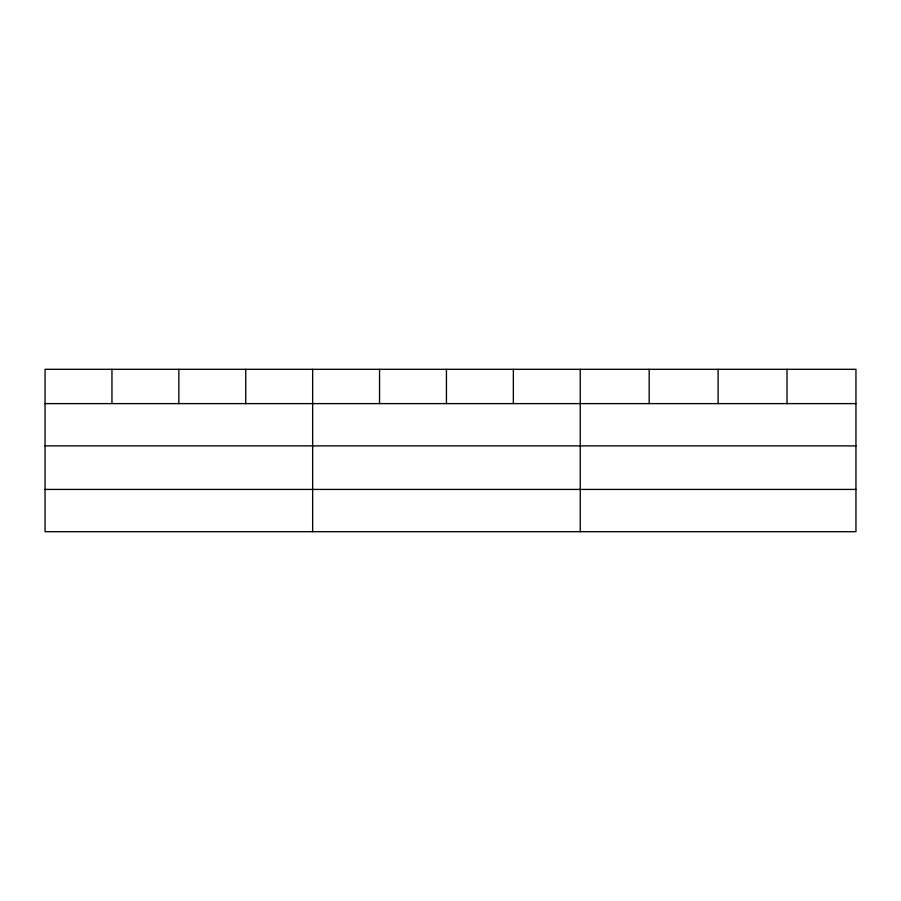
<?xml version="1.0" encoding="UTF-8"?>
<svg xmlns="http://www.w3.org/2000/svg" width="901" height="901" viewBox="0 0 901 901"><rect width="100%" height="100%" fill="white"/><g stroke="black" fill="none" stroke-linecap="round" stroke-linejoin="round"><path stroke-width="1.35" d="M855.95 445.882L855.95 369.309L45.05 369.309L45.05 531.691L855.95 531.691L855.95 445.882L45.05 445.882M45.05 403.614L855.95 403.614M45.05 489.423L855.95 489.423M787.023 369.309L787.023 403.614M718.097 369.309L718.097 403.614M649.17 369.309L649.17 403.614M580.244 369.309L580.244 531.691M513.345 369.309L513.345 403.614M446.445 369.309L446.445 403.614M379.546 369.309L379.546 403.614M312.647 369.309L312.647 531.691M245.748 369.309L245.748 403.614M178.849 369.309L178.849 403.614M111.949 369.309L111.949 403.614"/></g></svg>
